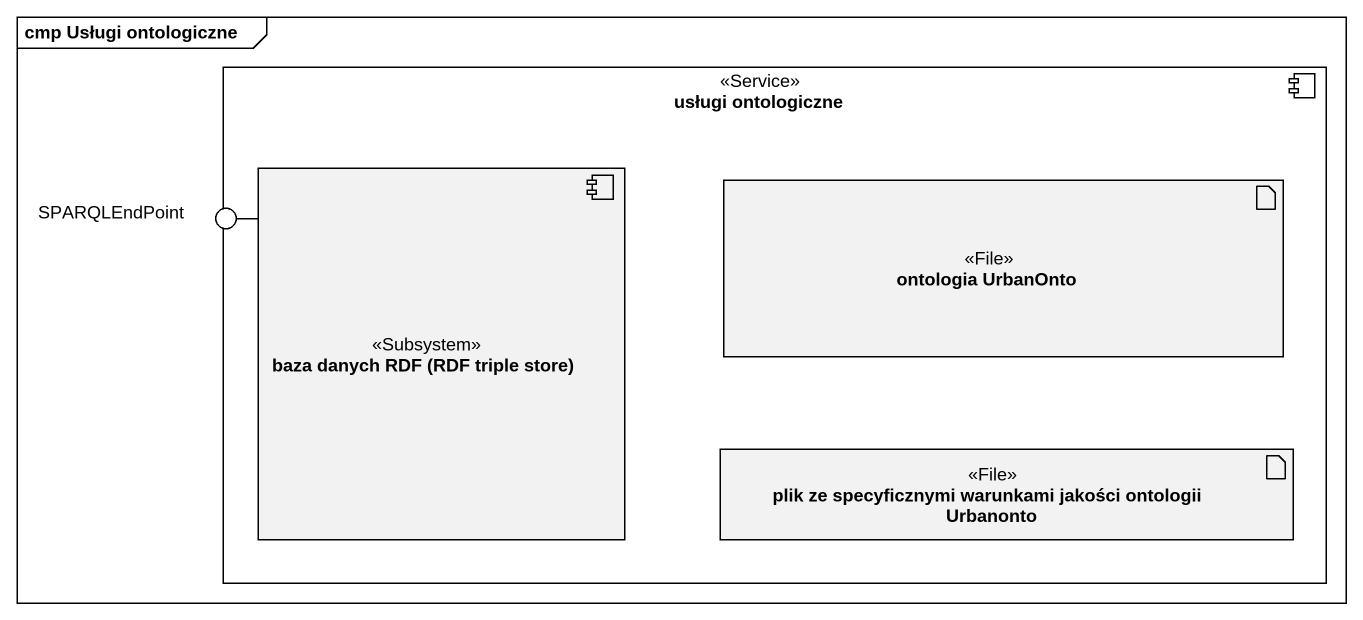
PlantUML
@startuml
mainframe cmp Usługi ontologiczne
component "usługi ontologiczne" as usługi_ontologiczne <<Service>> {
  component "baza danych RDF (RDF triple store)" as baza_danych_RDF_RDF_triple <<Subsystem>>
  artifact "ontologia UrbanOnto" as ontologia_UrbanOnto <<File>>
  artifact "plik ze specyficznymi warunkami jakości ontologii Urbanonto" as plik_ze_specyficznymi <<File>>
}
() SPARQLEndPoint
baza_danych_RDF_RDF_triple -up- SPARQLEndPoint
@enduml
